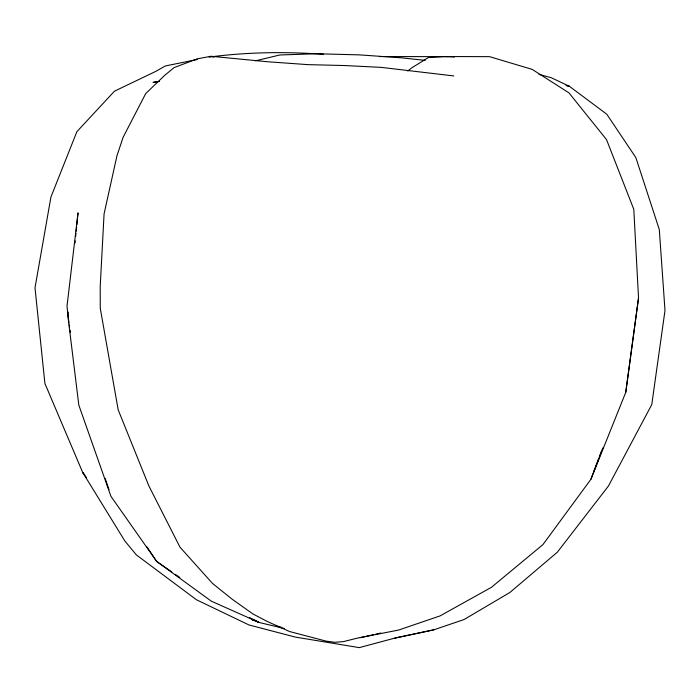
<?xml version="1.0" encoding="UTF-8"?>
<svg xmlns="http://www.w3.org/2000/svg" width="700" height="700" viewBox="0 0 700 700"><rect width="100%" height="100%" fill="white"/><g stroke="black" fill="none" stroke-linecap="round" stroke-linejoin="round"><path stroke-width="1.05" d="M68.136 312.078L67.812 315.315L78.82 405.134L110.915 496.3L156.634 561.409L211.33 601.178L259.131 622.475L284.252 628.469M75.014 243.04L75.224 240.888M75.652 236.574L75.976 233.336M76.195 231.175L76.624 226.861M76.843 224.709L78.024 212.844L66.99 306.32L68.941 322.805M407.733 71.032L411.854 67.769L428.348 57.584L444.815 56.543L489.528 56.656L532.192 69.396L568.951 92.855L606.506 139.589L633.798 209.317L638.531 297.929L625.765 392.324L590.879 479.334L542.92 544.626L491.461 587.3L440.029 615.921L398.659 630.035L356.921 638.242L343.402 641.611L334.828 642.311L326.183 641.139L289.642 631.549L267.12 621.407L252.831 613.891L232.199 599.244L212.511 583.441L179.996 547.19L148.864 485.914L118.169 409.797L100.275 308.324L100.188 286.886L104.072 213.903L116.953 155.776L123.095 137.331L145.705 93.599L164.553 75.486L174.081 67.62L197.164 58.861L210.989 56.262L267.54 61.749L307.983 64.636L344.566 65.546L381.062 67.358L453.801 75.941M625.765 392.324L638.531 297.929M593.504 472.5L602.77 447.965M590.879 479.334L598.579 458.964M599.734 455.91L601.282 451.832M197.356 59.483L165.296 65.975L155.785 71.382L114.459 91.184L76.877 131.679L50.942 197.006L35 287.805L44.905 383.469L82.714 472.491L124.801 540.907L136.299 554.855L196.446 599.76L248.929 624.942L295.19 637.053L359.293 647.631L394.922 638.076L433.877 629.808L464.091 619.526L509.915 592.462L557.288 552.256L608.44 486.019L651.761 404.626L665 310.485L659.312 229.591L635.854 157.596L606.839 114.266L569.31 86.24L551.241 77.718L539.035 74.366M255.526 60.821L279.781 54.985L316.671 53.751L359.572 54.88L401.651 57.855L425.18 60.375M360.238 637.648L373.608 634.655M375.664 634.2L380.809 633.045M394.922 638.076L433.877 629.808M209.116 57.103C246.977 52.062 285.408 51.564 323.505 54.285M379.348 56.543L447.16 56.656M444.815 56.543L454.554 57.033M566.125 85.575L569.31 86.24L566.265 85.461M256.148 620.734L251.974 619.649L259.131 622.475L249.445 617.514M277.016 626.176L281.19 627.261M212.013 56.551L214.077 57.12M171.798 571.926L156.634 561.409L146.991 546.884M175.367 574.403L179.83 577.5M84.07 474.198L82.714 472.491L86.485 477.619M105.175 478.398L109.007 489.702M69.265 324.949L69.589 327.084M70.07 330.295L70.394 332.439M159.451 81.331L153.037 82.407L159.434 81.384"/></g></svg>
